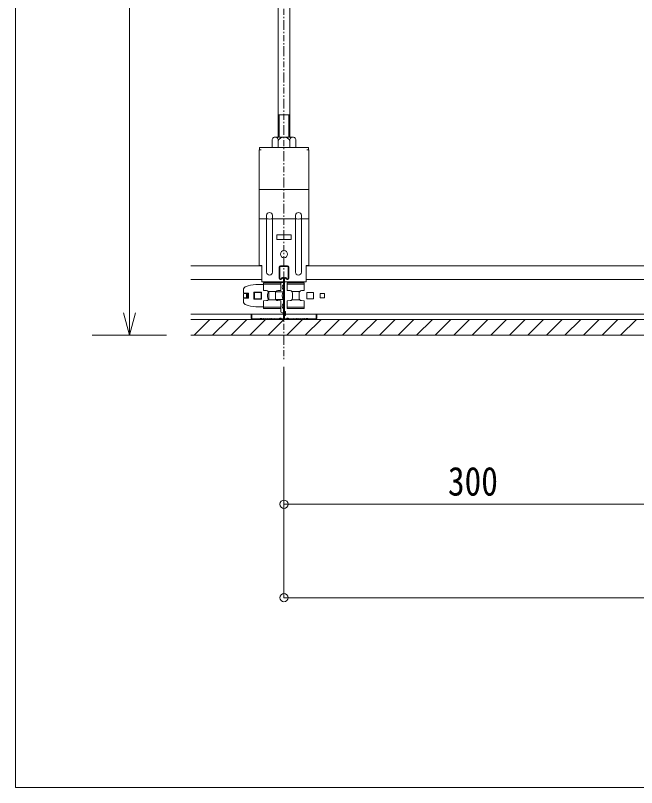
# Model space of a CAD drawing. Units: millimetres, scale not verified. Extents: x -205 to 205, y -142 to 142.
# Drawn here: x -65 to -17.6, y 6.5 to 65.3 of the extents above; entities that cross this region are included whole.
import ezdxf
from ezdxf.enums import TextEntityAlignment as Align

# ---------------------------------------------------------------- set-up
doc = ezdxf.new("R2010")
doc.units = ezdxf.units.MM
doc.header["$LTSCALE"] = 0.25
doc.linetypes.add('USER1', pattern=[7.8, 1.8, -0.6, 0.3, -0.6, 3, -0.6, 0.3, -0.6])
for name, color, linetype, lineweight in [('1-1_1-0 断面', 7, 'Continuous', 18), ('1-2_1-1 寸法', 7, 'Continuous', 18), ('1-3_1-2 文字', 7, 'Continuous', 18), ('1-4_1-3 ＤＨクロス', 7, 'Continuous', 18), ('F-2_F-1 レイアウト', 7, 'Continuous', 18)]:
    doc.layers.add(name, color=color, linetype=linetype, lineweight=lineweight)
doc.styles.add('ＭＳ ゴシック', font='')
doc.styles.get('ＭＳ ゴシック').set_extended_font_data('MS Gothic')

msp = doc.modelspace()

# ---------------------------------------------------------------- linework, layer by layer
at = {"layer": '1-1_1-0 断面', "color": 4, "linetype": 'USER1'}
msp.add_line((-44.522, 127.8006), (-44.522, 39.0702), dxfattribs=at)
at = {"layer": '1-1_1-0 断面'}
for p, q in [((-44.972, 57.7288), (-44.972, 71.2286)), ((-44.072, 57.7288), (-44.072, 71.2286)), ((-44.892, 57.7288), (-44.892, 56.0286)), ((-44.152, 57.7288), (-44.072, 57.7288)), ((-44.152, 57.7288), (-44.152, 56.0286)), ((-44.072, 57.7288), (-44.072, 56.0286)), ((-45.197, 56.0286), (-43.847, 56.0286)), ((-45.422, 55.8261), (-45.422, 55.2286)), ((-44.972, 55.7786), (-44.972, 55.2286)), ((-44.072, 55.7786), (-44.072, 55.2286)), ((-43.622, 55.8261), (-43.622, 55.2286)), ((-46.262, 55.0686), (-46.422, 55.0686)), ((-46.422, 55.0686), (-46.422, 46.2486)), ((-46.402, 55.0686), (-46.402, 55.2286)), ((-46.402, 55.2286), (-42.642, 55.2286)), ((-42.622, 55.0686), (-42.782, 55.0686)), ((-42.642, 55.0686), (-42.642, 55.2286)), ((-42.622, 55.0686), (-42.622, 46.2486)), ((-46.422, 52.0286), (-42.622, 52.0286)), ((-45.847, 50.0837), (-45.847, 45.7336)), ((-45.397, 50.0837), (-45.397, 45.7336)), ((-43.647, 50.0837), (-43.647, 45.7336)), ((-43.197, 50.0837), (-43.197, 45.7336)), ((-45.847, 49.8055), (-46.422, 49.8055)), ((-43.647, 49.8055), (-45.397, 49.8055)), ((-43.197, 49.8055), (-42.622, 49.8055)), ((-45.072, 48.5886), (-45.072, 48.2386)), ((-43.972, 48.5886), (-45.072, 48.5886)), ((-43.972, 48.2386), (-43.972, 48.5886)), ((-45.072, 48.2386), (-43.972, 48.2386)), ((-51.638, 46.2286), (-46.222, 46.2286)), ((-46.422, 46.2486), (-46.222, 46.2486)), ((-46.222, 46.2486), (-46.222, 45.0086)), ((-42.822, 46.2486), (-42.622, 46.2486)), ((-42.822, 46.2486), (-42.822, 45.0086)), ((-42.822, 46.2286), (63.176, 46.2286)), ((-51.638, 45.1686), (-46.222, 45.1686)), ((-46.4806, 44.7986), (-46.072, 44.7986)), ((-46.222, 45.0086), (-42.822, 45.0086)), ((-46.072, 44.3486), (-46.072, 44.9317)), ((-44.772, 44.9317), (-46.072, 44.9317)), ((-44.772, 44.8286), (-46.072, 44.8286)), ((-44.772, 44.3486), (-44.772, 44.9317)), ((-44.672, 44.9486), (-44.572, 44.9486)), ((-44.272, 44.9317), (-44.272, 44.3486)), ((-44.272, 44.9317), (-42.972, 44.9317)), ((-44.272, 44.8286), (-42.972, 44.8286)), ((-42.822, 45.1686), (63.176, 45.1686)), ((-47.622, 44.3684), (-47.622, 44.2086)), ((-47.3997, 44.6582), (-47.2571, 44.6964)), ((-46.832, 44.2036), (-46.782, 44.2036)), ((-46.832, 43.6936), (-46.832, 44.2036)), ((-46.7822, 44.1986), (-46.7822, 43.6986)), ((-46.272, 44.1986), (-46.7822, 44.1986)), ((-46.782, 44.2036), (-46.782, 43.6936)), ((-46.232, 44.2036), (-46.782, 44.2036)), ((-46.7601, 44.1986), (-46.7601, 43.6986)), ((-46.272, 43.6986), (-46.272, 44.1986)), ((-46.232, 43.6936), (-46.232, 44.2036)), ((-46.072, 44.3486), (-45.8546, 44.3296)), ((-45.109, 44.2761), (-45.735, 44.2761)), ((-45.672, 44.1304), (-45.672, 43.7669)), ((-45.172, 44.1304), (-45.172, 43.7669)), ((-45.1333, 44.2486), (-44.572, 44.2486)), ((-44.772, 44.3486), (-44.9894, 44.3296)), ((-44.272, 44.3486), (-44.0546, 44.3296)), ((-43.935, 44.2761), (-43.309, 44.2761)), ((-43.872, 44.1304), (-43.872, 43.7669)), ((-43.372, 44.1304), (-43.372, 43.7669)), ((-42.772, 43.6986), (-42.772, 44.1986)), ((-42.772, 44.1986), (-42.2618, 44.1986)), ((-42.2839, 44.1986), (-42.2839, 43.6986)), ((-42.272, 44.1986), (-42.272, 43.6986)), ((-42.2618, 44.1986), (-42.2618, 43.6986)), ((-47.622, 44.0736), (-47.622, 43.8236)), ((-47.622, 43.5288), (-47.622, 43.6886)), ((-47.572, 44.1236), (-47.272, 44.1236)), ((-47.572, 43.7736), (-47.272, 43.7736)), ((-47.542, 44.1286), (-47.222, 44.1286)), ((-47.542, 43.7686), (-47.222, 43.7686)), ((-47.372, 44.1236), (-47.372, 43.7736)), ((-47.322, 44.1236), (-47.322, 43.7736)), ((-47.272, 44.1236), (-47.272, 43.7736)), ((-47.222, 44.1286), (-47.222, 43.7686)), ((-46.782, 43.6936), (-46.832, 43.6936)), ((-46.7822, 43.6986), (-46.272, 43.6986)), ((-46.782, 43.6936), (-46.232, 43.6936)), ((-46.072, 43.5486), (-45.8546, 43.5676)), ((-46.072, 43.5486), (-46.072, 42.9656)), ((-45.772, 44.0486), (-45.772, 43.8486)), ((-45.109, 43.6212), (-45.735, 43.6212)), ((-45.1333, 43.6486), (-44.572, 43.6486)), ((-44.772, 43.5486), (-44.9894, 43.5676)), ((-44.772, 43.5486), (-44.772, 42.9656)), ((-44.272, 43.5486), (-44.0546, 43.5676)), ((-44.272, 43.5486), (-44.272, 42.9656)), ((-43.935, 43.6212), (-43.309, 43.6212)), ((-42.2618, 43.6986), (-42.772, 43.6986)), ((-41.472, 44.1236), (-41.772, 44.1236)), ((-41.772, 44.1236), (-41.772, 43.7736)), ((-41.472, 43.7736), (-41.772, 43.7736)), ((-41.422, 44.0736), (-41.422, 43.8236)), ((-47.3997, 43.239), (-47.2571, 43.2008)), ((-46.4806, 43.0986), (-46.072, 43.0986)), ((-44.772, 43.0686), (-46.072, 43.0686)), ((-44.772, 42.9656), (-46.072, 42.9656)), ((-44.772, 43.0986), (-44.772, 42.7286)), ((-44.272, 43.0686), (-42.972, 43.0686)), ((-44.272, 42.9656), (-42.972, 42.9656)), ((-51.638, 42.5286), (75.428, 42.5286)), ((-44.672, 42.6286), (-44.572, 42.6286)), ((-44.572, 42.7386), (-44.402, 42.7386)), ((-51.638, 42.1286), (75.478, 42.1286)), ((-51.3802, 40.9286), (-50.1802, 42.1286)), ((-49.966, 40.9286), (-48.766, 42.1286)), ((-48.5517, 40.9286), (-47.3517, 42.1286)), ((-47.1375, 40.9286), (-45.9375, 42.1286)), ((-45.7233, 40.9286), (-44.5233, 42.1286)), ((-44.3091, 40.9286), (-43.1091, 42.1286)), ((-42.8949, 40.9286), (-41.6949, 42.1286)), ((-41.4807, 40.9286), (-40.2807, 42.1286)), ((-40.0665, 40.9286), (-38.8665, 42.1286)), ((-38.6522, 40.9286), (-37.4522, 42.1286)), ((-37.238, 40.9286), (-36.038, 42.1286)), ((-35.8238, 40.9286), (-34.6238, 42.1286)), ((-34.4096, 40.9286), (-33.2096, 42.1286)), ((-32.9954, 40.9286), (-31.7954, 42.1286)), ((-31.5812, 40.9286), (-30.3812, 42.1286)), ((-30.167, 40.9286), (-28.967, 42.1286)), ((-28.7528, 40.9286), (-27.5528, 42.1286)), ((-27.3385, 40.9286), (-26.1385, 42.1286)), ((-25.9243, 40.9286), (-24.7243, 42.1286)), ((-24.5101, 40.9286), (-23.3101, 42.1286)), ((-23.0959, 40.9286), (-21.8959, 42.1286)), ((-22.709, 42.1242), (-22.7046, 42.1286)), ((-21.6817, 40.9286), (-20.4817, 42.1286)), ((-20.2675, 40.9286), (-19.0675, 42.1286)), ((-18.8533, 40.9286), (-17.6533, 42.1286)), ((-51.638, 40.9286), (200.6873, 40.9286))]:
    msp.add_line(p, q, dxfattribs=at)
for points in [[(-44.152, 57.7288), (-44.972, 57.7288), (-44.972, 56.0286)], [(-42.972, 44.9317), (-42.972, 44.3486), (-43.1894, 44.3296)], [(-42.972, 42.9656), (-42.972, 43.5486), (-43.1894, 43.5676)], [(-44.572, 42.4386), (-44.402, 42.4386), (-44.402, 42.7386)]]:
    msp.add_lwpolyline(points, dxfattribs=at)
msp.add_circle((-44.522, 47.1086), 0.275, dxfattribs=at)
for centre, radius, start, end in [((-45.197, 55.8024), 0.2263, 353.97442, 186.02558), ((-44.522, 55.4986), 0.53, 31.89079, 148.10921), ((-43.847, 55.8024), 0.2263, 353.97442, 186.02558), ((-45.622, 50.0571), 0.2266, 6.73292, 173.26708), ((-43.422, 50.0571), 0.2266, 6.73292, 173.26708), ((-45.622, 51.491), 1.7004, 262.39609, 277.60391), ((-43.422, 51.491), 1.7004, 262.39609, 277.60391), ((-45.622, 45.7336), 0.225, 180, 0), ((-43.422, 45.7336), 0.225, 180, 0), ((-46.4806, 41.7986), 3, 90, 105), ((-44.672, 44.8486), 0.1, 90, 180), ((-44.362, 44.5986), 0.29, 136.39718, 223.60282), ((-47.322, 44.3684), 0.3, 105, 180), ((-47.542, 44.2086), 0.08, 180, 270), ((-45.872, 44.1304), 0.2, 0, 85), ((-45.572, 44.0486), 0.2, 125.77673, 180), ((-44.972, 44.1304), 0.2, 95, 180), ((-44.0495, 43.9486), 0.6025, 150.13717, 209.86283), ((-44.072, 44.1304), 0.2, 0, 85), ((-43.172, 44.1304), 0.2, 95, 180), ((-47.572, 44.0736), 0.05, 90, 180), ((-47.572, 43.8236), 0.05, 180, 270), ((-47.542, 43.6886), 0.08, 90, 180), ((-45.872, 43.7669), 0.2, 275, 0), ((-45.572, 43.8486), 0.2, 180, 234.22327), ((-44.972, 43.7669), 0.2, 180, 265), ((-44.072, 43.7669), 0.2, 275, 0), ((-43.172, 43.7669), 0.2, 180, 265), ((-41.472, 44.0736), 0.05, 0, 90), ((-41.472, 43.8236), 0.05, 270, 0), ((-47.322, 43.5288), 0.3, 180, 255), ((-46.4806, 46.0986), 3, 255, 270), ((-44.362, 43.1486), 0.29, 136.39718, 223.60282), ((-44.672, 42.7286), 0.1, 180, 270)]:
    msp.add_arc(centre, radius, start, end, dxfattribs=at)
at = {"layer": '1-2_1-1 寸法'}
for p, q in [((-44.522, 28.0503), (-44.522, 38.5145)), ((-44.522, 20.9329), (-44.522, 38.5145)), ((-44.522, 28.0503), (-14.522, 28.0503)), ((-44.522, 20.9329), (75.478, 20.9329))]:
    msp.add_line(p, q, dxfattribs=at)
for centre in [(-44.522, 28.0503), (-44.522, 20.9329)]:
    msp.add_circle(centre, 0.319, dxfattribs=at)
at = {"layer": '1-3_1-2 文字'}
for p, q in [((-56.3068, 40.9286), (-56.7662, 42.6432)), ((-53.4686, 40.9286), (-59.1451, 40.9286))]:
    msp.add_line(p, q, dxfattribs=at)
msp.add_lwpolyline([(-56.3068, 71.2286), (-56.3068, 40.9286), (-55.8474, 42.6432)], dxfattribs=at)
at = {"layer": '1-4_1-3 ＤＨクロス'}
for p, q in [((-44.887, 46.1286), (-44.887, 45.2686)), ((-44.837, 45.2686), (-44.837, 46.1286)), ((-44.787, 46.2286), (-44.257, 46.2286)), ((-44.787, 46.1786), (-44.257, 46.1786)), ((-44.207, 45.2686), (-44.207, 46.1286)), ((-44.157, 46.1286), (-44.157, 45.2686)), ((-44.7499, 45.2351), (-44.6756, 45.3093)), ((-44.2941, 45.2351), (-44.3684, 45.3093)), ((-44.7163, 45.1979), (-44.6403, 45.2739)), ((-44.572, 45.2457), (-44.572, 42.2286)), ((-44.522, 45.2457), (-44.522, 42.2286)), ((-44.522, 45.1424), (-44.522, 42.2286)), ((-44.472, 45.2457), (-44.472, 42.2286)), ((-44.3277, 45.1979), (-44.4037, 45.2739)), ((-47.022, 42.5286), (-46.972, 42.5286)), ((-47.022, 42.2286), (-47.022, 42.5286)), ((-46.972, 42.5286), (-46.972, 42.2286)), ((-42.022, 42.5286), (-42.072, 42.5286)), ((-42.072, 42.5286), (-42.072, 42.2286)), ((-42.022, 42.2286), (-42.022, 42.5286)), ((-46.922, 42.1786), (-46.3493, 42.1786)), ((-46.922, 42.1286), (-46.3493, 42.1286)), ((-46.3215, 42.1981), (-46.3351, 42.1845)), ((-46.2861, 42.1628), (-46.2998, 42.1492)), ((-46.2579, 42.1628), (-46.2442, 42.1492)), ((-46.2089, 42.1845), (-46.2225, 42.1981)), ((-46.1786, 42.1786), (-46.1947, 42.1786)), ((-46.1786, 42.1286), (-46.1947, 42.1286)), ((-46.0654, 42.1786), (-46.0086, 42.1786)), ((-46.0654, 42.1286), (-46.0086, 42.1286)), ((-45.8954, 42.1786), (-45.8386, 42.1786)), ((-45.8386, 42.1286), (-45.8954, 42.1286)), ((-45.7254, 42.1786), (-45.6686, 42.1786)), ((-45.6686, 42.1286), (-45.7254, 42.1286)), ((-45.5554, 42.1786), (-45.4986, 42.1786)), ((-45.5554, 42.1286), (-45.4986, 42.1286)), ((-45.3854, 42.1786), (-45.3286, 42.1786)), ((-45.3286, 42.1286), (-45.3854, 42.1286)), ((-44.9272, 42.1786), (-45.2154, 42.1786)), ((-45.2154, 42.1286), (-44.9285, 42.1286)), ((-44.8965, 42.1929), (-44.881, 42.2115)), ((-44.8426, 42.1794), (-44.8582, 42.1608)), ((-44.7814, 42.1794), (-44.7658, 42.1608)), ((-44.7275, 42.1929), (-44.7431, 42.2115)), ((-44.622, 42.1786), (-44.6968, 42.1786)), ((-44.6968, 42.1286), (-44.622, 42.1286)), ((-44.422, 42.1786), (-44.3472, 42.1786)), ((-44.3472, 42.1286), (-44.422, 42.1286)), ((-44.3165, 42.1929), (-44.301, 42.2115)), ((-44.2626, 42.1794), (-44.2782, 42.1608)), ((-44.2014, 42.1794), (-44.1858, 42.1608)), ((-44.1475, 42.1929), (-44.1631, 42.2115)), ((-44.1168, 42.1786), (-43.8286, 42.1786)), ((-43.8286, 42.1286), (-44.1155, 42.1286)), ((-43.6586, 42.1786), (-43.7154, 42.1786)), ((-43.7154, 42.1286), (-43.6586, 42.1286)), ((-43.4886, 42.1786), (-43.5454, 42.1786)), ((-43.5454, 42.1286), (-43.4886, 42.1286)), ((-43.3186, 42.1786), (-43.3754, 42.1786)), ((-43.3754, 42.1286), (-43.3186, 42.1286)), ((-43.1486, 42.1786), (-43.2054, 42.1786)), ((-43.2054, 42.1286), (-43.1486, 42.1286)), ((-42.9786, 42.1786), (-43.0354, 42.1786)), ((-43.0354, 42.1286), (-42.9786, 42.1286)), ((-42.8654, 42.1786), (-42.8493, 42.1786)), ((-42.8654, 42.1286), (-42.8493, 42.1286)), ((-42.8351, 42.1845), (-42.8215, 42.1981)), ((-42.7861, 42.1628), (-42.7998, 42.1492)), ((-42.7579, 42.1628), (-42.7442, 42.1492)), ((-42.7225, 42.1981), (-42.7089, 42.1845)), ((-42.122, 42.1786), (-42.6947, 42.1786)), ((-42.122, 42.1286), (-42.6947, 42.1286))]:
    msp.add_line(p, q, dxfattribs=at)
for centre, radius, start, end in [((-44.787, 46.1286), 0.1, 90, 180), ((-44.787, 46.1286), 0.05, 90, 180), ((-44.257, 46.1286), 0.1, 0, 90), ((-44.257, 46.1286), 0.05, 0, 90), ((-44.612, 45.2457), 0.09, 0, 135), ((-44.432, 45.2457), 0.09, 45, 180), ((-44.787, 45.2686), 0.1, 180, 315), ((-44.787, 45.2686), 0.05, 180, 317.84797), ((-44.612, 45.2457), 0.04, 0, 135), ((-44.432, 45.2457), 0.04, 45, 180), ((-44.257, 45.2686), 0.1, 225, 0), ((-44.257, 45.2686), 0.05, 222.15203, 0), ((-46.922, 42.2286), 0.1, 180, 270), ((-46.922, 42.2286), 0.05, 180, 270), ((-46.3493, 42.1986), 0.02, 270, 315), ((-46.3493, 42.1986), 0.07, 270, 315), ((-46.272, 42.1486), 0.07, 45, 135), ((-46.272, 42.1486), 0.02, 45, 135), ((-46.1947, 42.1986), 0.07, 225, 270), ((-46.1947, 42.1986), 0.02, 225, 270), ((-46.1786, 42.1986), 0.02, 270, 308.94244), ((-46.1786, 42.1986), 0.07, 270, 308.94244), ((-46.122, 42.1286), 0.07, 51.05756, 128.94244), ((-46.122, 42.1286), 0.02, 53.1301, 128.94244), ((-46.0654, 42.1986), 0.07, 231.05756, 270), ((-46.0654, 42.1986), 0.02, 231.05756, 270), ((-46.0086, 42.1986), 0.02, 270, 308.94244), ((-46.0086, 42.1986), 0.07, 270, 308.94244), ((-45.952, 42.1286), 0.07, 51.05756, 128.94244), ((-45.952, 42.1286), 0.02, 51.05756, 126.8699), ((-45.8954, 42.1986), 0.07, 231.05756, 270), ((-45.8954, 42.1986), 0.02, 231.05756, 270), ((-45.8386, 42.1986), 0.02, 270, 308.94244), ((-45.8386, 42.1986), 0.07, 270, 308.94244), ((-45.782, 42.1286), 0.07, 51.05756, 128.94244), ((-45.782, 42.1286), 0.02, 51.05756, 126.8699), ((-45.7254, 42.1986), 0.07, 231.05756, 270), ((-45.7254, 42.1986), 0.02, 231.05756, 270), ((-45.6686, 42.1986), 0.02, 270, 308.94244), ((-45.6686, 42.1986), 0.07, 270, 308.94244), ((-45.612, 42.1286), 0.07, 51.05756, 128.94244), ((-45.612, 42.1286), 0.02, 51.05756, 126.8699), ((-45.5554, 42.1986), 0.07, 231.05756, 270), ((-45.5554, 42.1986), 0.02, 231.05756, 270), ((-45.4986, 42.1986), 0.02, 270, 308.94244), ((-45.4986, 42.1986), 0.07, 270, 308.94244), ((-45.442, 42.1286), 0.07, 51.05756, 128.94244), ((-45.442, 42.1286), 0.02, 51.05756, 126.8699), ((-45.3854, 42.1986), 0.07, 231.05756, 270), ((-45.3854, 42.1986), 0.02, 231.05756, 270), ((-45.3286, 42.1986), 0.02, 270, 308.94244), ((-45.3286, 42.1986), 0.07, 270, 308.94244), ((-45.272, 42.1286), 0.07, 51.05756, 128.94244), ((-45.272, 42.1286), 0.02, 51.05756, 126.8699), ((-45.2154, 42.1986), 0.07, 231.05756, 270), ((-45.2154, 42.1986), 0.02, 231.05756, 270), ((-44.9272, 42.2186), 0.04, 270, 320), ((-44.9272, 42.2186), 0.09, 270, 320), ((-44.812, 42.1536), 0.09, 40, 140), ((-44.812, 42.1536), 0.04, 40, 140), ((-44.6968, 42.2186), 0.09, 220, 270), ((-44.6968, 42.2186), 0.04, 220, 270), ((-44.622, 42.2286), 0.1, 270, 0), ((-44.622, 42.2286), 0.05, 270, 0), ((-44.422, 42.2286), 0.1, 180, 270), ((-44.422, 42.2286), 0.05, 180, 270), ((-44.3472, 42.2186), 0.04, 270, 320), ((-44.3472, 42.2186), 0.09, 270, 320), ((-44.232, 42.1536), 0.09, 40, 140), ((-44.232, 42.1536), 0.04, 40, 140), ((-44.1168, 42.2186), 0.09, 220, 270), ((-44.1168, 42.2186), 0.04, 220, 270), ((-43.8286, 42.1986), 0.02, 270, 308.94244), ((-43.8286, 42.1986), 0.07, 270, 308.94244), ((-43.772, 42.1286), 0.07, 51.05756, 128.94244), ((-43.772, 42.1286), 0.02, 53.1301, 128.94244), ((-43.7154, 42.1986), 0.07, 231.05756, 270), ((-43.7154, 42.1986), 0.02, 231.05756, 270), ((-43.6586, 42.1986), 0.02, 270, 308.94244), ((-43.6586, 42.1986), 0.07, 270, 308.94244), ((-43.602, 42.1286), 0.07, 51.05756, 128.94244), ((-43.602, 42.1286), 0.02, 53.1301, 128.94244), ((-43.5454, 42.1986), 0.07, 231.05756, 270), ((-43.5454, 42.1986), 0.02, 231.05756, 270), ((-43.4886, 42.1986), 0.02, 270, 308.94244), ((-43.4886, 42.1986), 0.07, 270, 308.94244), ((-43.432, 42.1286), 0.07, 51.05756, 128.94244), ((-43.432, 42.1286), 0.02, 53.1301, 128.94244), ((-43.3754, 42.1986), 0.07, 231.05756, 270), ((-43.3754, 42.1986), 0.02, 231.05756, 270), ((-43.3186, 42.1986), 0.02, 270, 308.94244), ((-43.3186, 42.1986), 0.07, 270, 308.94244), ((-43.262, 42.1286), 0.07, 51.05756, 128.94244), ((-43.262, 42.1286), 0.02, 53.1301, 128.94244), ((-43.2054, 42.1986), 0.07, 231.05756, 270), ((-43.2054, 42.1986), 0.02, 231.05756, 270), ((-43.1486, 42.1986), 0.02, 270, 308.94244), ((-43.1486, 42.1986), 0.07, 270, 308.94244), ((-43.092, 42.1286), 0.07, 51.05756, 128.94244), ((-43.092, 42.1286), 0.02, 53.1301, 128.94244), ((-43.0354, 42.1986), 0.07, 231.05756, 270), ((-43.0354, 42.1986), 0.02, 231.05756, 270), ((-42.9786, 42.1986), 0.02, 270, 308.94244), ((-42.9786, 42.1986), 0.07, 270, 308.94244), ((-42.922, 42.1286), 0.07, 51.05756, 128.94244), ((-42.922, 42.1286), 0.02, 51.05756, 126.8699), ((-42.8654, 42.1986), 0.07, 231.05756, 270), ((-42.8654, 42.1986), 0.02, 231.05756, 270), ((-42.8493, 42.1986), 0.02, 270, 315), ((-42.8493, 42.1986), 0.07, 270, 315), ((-42.772, 42.1486), 0.07, 45, 135), ((-42.772, 42.1486), 0.02, 45, 135), ((-42.6947, 42.1986), 0.07, 225, 270), ((-42.6947, 42.1986), 0.02, 225, 270), ((-42.122, 42.2286), 0.1, 270, 0), ((-42.122, 42.2286), 0.05, 270, 0)]:
    msp.add_arc(centre, radius, start, end, dxfattribs=at)
at = {"layer": 'F-2_F-1 レイアウト'}
for q in [(-65, 142.5), (205, 6.4634)]:
    msp.add_line((-65, 6.4634), q, dxfattribs=at)

# ---------------------------------------------------------------- texts
at = {"layer": '1-2_1-1 寸法', "style": 'ＭＳ ゴシック', "width": 0.85}
msp.add_text('300', height=2.199, dxfattribs=at).set_placement((-32.022, 28.0503), align=Align.BOTTOM_LEFT)

doc.saveas('drawing.dxf')
